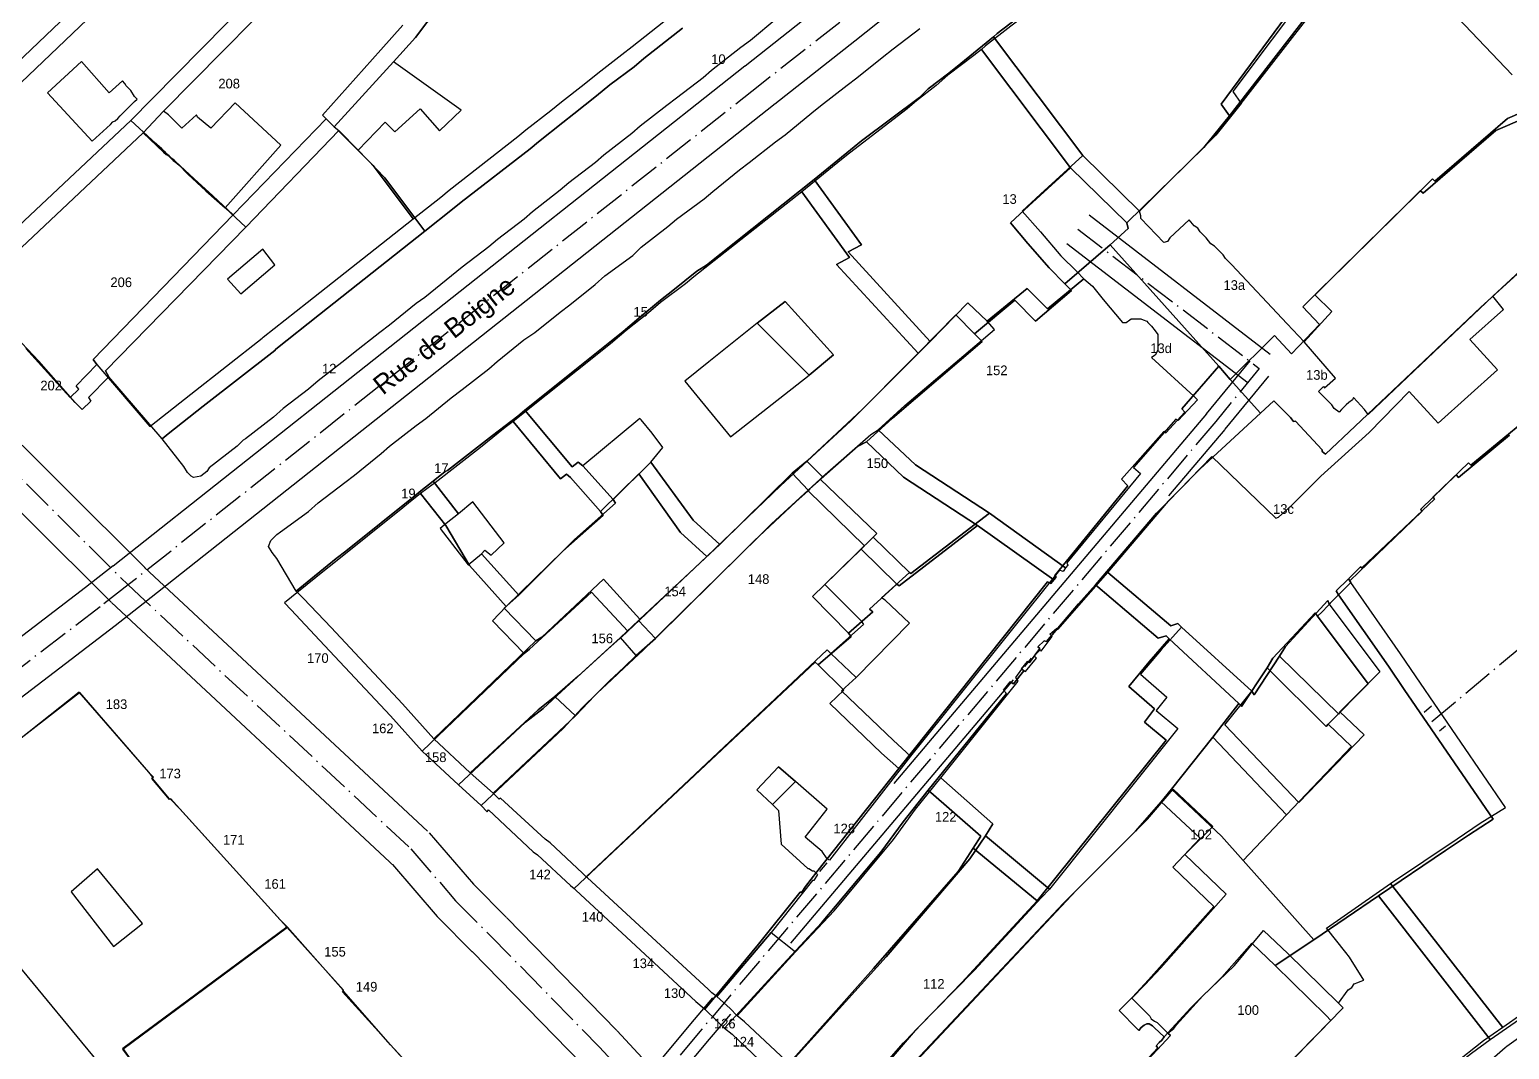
# Model space of a CAD drawing. Header units: metres. Extents: x 1927837 to 1928448, y 4266568 to 4267119.
# Drawn here: x 1927912.1 to 1928034.6, y 4266882.5 to 4266967 of the extents above; entities that cross this region are included whole.
import ezdxf
from ezdxf.enums import TextEntityAlignment as Align

# ---------------------------------------------------------------- set-up
doc = ezdxf.new("R2010")
doc.units = ezdxf.units.M
doc.linetypes.add('DASHDOT', pattern=[3.556, 2.54, -0.508, 0, -0.508])
for name, color, linetype in [('BAT_BATI', 8, 'CONTINUOUS'), ('CAD_LIMITE', 94, 'CONTINUOUS'), ('TXT_ADRESSE', 8, 'CONTINUOUS'), ('TXT_VOIE', 7, 'CONTINUOUS'), ('VOI_AXE', 1, 'DASHDOT'), ('VOI_BORDURE', 7, 'CONTINUOUS')]:
    doc.layers.add(name, color=color, linetype=linetype)

msp = doc.modelspace()

# ---------------------------------------------------------------- linework, layer by layer
at = {"layer": 'BAT_BATI'}
for points in [[(1927926.53, 4266974.53), (1927928.73, 4266972.22), (1927933.74, 4266977.12), (1927930.14, 4266981.23), (1927939.95, 4266989.43), (1927942.05, 4266987.22), (1927939.25, 4266984.42), (1927942.35, 4266980.42), (1927937.94, 4266975.72), (1927936.64, 4266974.42), (1927935.24, 4266973.02), (1927935.54, 4266972.72), (1927923.21, 4266960.22), (1927921.51, 4266958.42), (1927907.59, 4266945.32), (1927902.29, 4266951.33), (1927901.09, 4266952.74), (1927919.92, 4266970.73), (1927924.93, 4266976.23)], [(1927999.27, 4266956.55), (1927991.87, 4266966.36), (1927992.17, 4266966.66), (1927994.28, 4266968.26), (1927995.18, 4266968.96), (1927997.28, 4266970.56), (1928000.39, 4266972.96), (1928001.19, 4266973.66), (1928006.19, 4266977.56), (1928006.79, 4266977.96), (1928010.49, 4266973.75), (1928011.8, 4266974.75), (1928012.1, 4266974.55), (1928018.1, 4266970.44), (1928011.68, 4266961.84), (1928012.38, 4266960.84), (1928010.28, 4266958.24), (1928003.97, 4266951.94)], [(1927940.24, 4266973.81), (1927945.94, 4266968.81), (1927944.04, 4266966.31), (1927942.23, 4266964.31), (1927937.32, 4266958.91), (1927937.72, 4266958.61), (1927930.01, 4266950.61), (1927928.31, 4266952.21), (1927932.92, 4266957.41), (1927929.12, 4266960.92), (1927927.12, 4266958.82), (1927926.02, 4266959.72), (1927925.92, 4266959.92), (1927924.71, 4266958.82), (1927923.61, 4266959.92), (1927923.21, 4266960.22), (1927935.54, 4266972.72), (1927935.24, 4266973.02), (1927936.64, 4266974.42), (1927937.94, 4266975.72)], [(1927989.75, 4266944.35), (1927986.64, 4266941.15), (1927979.85, 4266948.56), (1927980.95, 4266949.16), (1927977.05, 4266954.56), (1927980.36, 4266957.26), (1927980.96, 4266957.76), (1927985.76, 4266961.36), (1927986.46, 4266962.06), (1927988.17, 4266963.36), (1927989.17, 4266964.16), (1927991.27, 4266965.86), (1927991.87, 4266966.36), (1927999.27, 4266956.55), (1927995.76, 4266953.35), (1927994.26, 4266951.95), (1927995.76, 4266950.24), (1927997.46, 4266948.24), (1927998.76, 4266946.94), (1927999.36, 4266946.34), (1927996.35, 4266943.84), (1927994.66, 4266945.54), (1927991.35, 4266942.84)], [(1927917.31, 4266957.72), (1927918.81, 4266959.12), (1927919.01, 4266959.32), (1927919.21, 4266959.42), (1927919.41, 4266959.62), (1927919.61, 4266959.82), (1927919.81, 4266960.02), (1927920.01, 4266960.22), (1927920.41, 4266960.62), (1927920.81, 4266961.02), (1927921.01, 4266961.22), (1927920.81, 4266961.42), (1927920.51, 4266961.92), (1927920.11, 4266962.32), (1927920.01, 4266962.52), (1927919.81, 4266962.73), (1927918.71, 4266961.73), (1927916.41, 4266964.33), (1927913.61, 4266961.73)], [(1927930.01, 4266950.61), (1927937.72, 4266958.61), (1927939.32, 4266957), (1927941.52, 4266954.7), (1927944.82, 4266950.29), (1927936.11, 4266943.39), (1927932.5, 4266940.5), (1927932.4, 4266940.4), (1927926.49, 4266935.8), (1927923.59, 4266933.5), (1927923.09, 4266933.1), (1927918.69, 4266938.21), (1927918.39, 4266938.71)], [(1927963.52, 4266931.16), (1927964.52, 4266932.36), (1927963.62, 4266933.56), (1927962.72, 4266934.66), (1927962.62, 4266934.76), (1927957.91, 4266930.86), (1927957.51, 4266931.17), (1927957.01, 4266930.77), (1927953.11, 4266935.47), (1927961.23, 4266941.97), (1927962.53, 4266943.07), (1927964.33, 4266944.57), (1927965.33, 4266945.37), (1927967.34, 4266946.97), (1927968.14, 4266947.47), (1927977.05, 4266954.56), (1927980.95, 4266949.16), (1927979.85, 4266948.56), (1927986.64, 4266941.15), (1927981.03, 4266935.55), (1927976.43, 4266931.25), (1927975.23, 4266930.25), (1927969.22, 4266924.35), (1927967.02, 4266926.35)], [(1927928.5, 4266946.3), (1927929.6, 4266945.1), (1927932.41, 4266947.5), (1927931.41, 4266948.8)], [(1927991.54, 4266926.93), (1927985.43, 4266930.94), (1927982.33, 4266933.84), (1927984.54, 4266935.84), (1927991.95, 4266942.14), (1927991.35, 4266942.84), (1927994.66, 4266945.54), (1927996.35, 4266943.84), (1927999.36, 4266946.34), (1928000.06, 4266945.74), (1928000.96, 4266944.63), (1928002.56, 4266942.73), (1928002.86, 4266942.73), (1928003.16, 4266942.93), (1928003.26, 4266943.03), (1928003.56, 4266943.03), (1928003.76, 4266943.03), (1928004.06, 4266943.03), (1928004.26, 4266942.93), (1928004.56, 4266942.83), (1928004.66, 4266942.73), (1928004.96, 4266942.43), (1928005.26, 4266942.03), (1928005.46, 4266941.73), (1928005.46, 4266941.43), (1928005.46, 4266941.13), (1928005.46, 4266940.83), (1928005.46, 4266940.53), (1928005.46, 4266940.43), (1928005.26, 4266940.03), (1928004.96, 4266939.83), (1928008.46, 4266936.62), (1928008.76, 4266936.32), (1928007.15, 4266934.62), (1928006.95, 4266934.72), (1928003.45, 4266930.72), (1928004.05, 4266930.22), (1927997.94, 4266922.82), (1927998.04, 4266922.62), (1927997.84, 4266922.42)], [(1927978.64, 4266940.05), (1927974.64, 4266944.46), (1927972.33, 4266942.66), (1927968.33, 4266939.46), (1927966.33, 4266937.86), (1927967.33, 4266936.66), (1927970.12, 4266933.25), (1927976.63, 4266938.35)], [(1927972.33, 4266942.66), (1927974.64, 4266944.46), (1927978.64, 4266940.05), (1927976.63, 4266938.35)], [(1927949.5, 4266923.57), (1927949.8, 4266923.87), (1927950.3, 4266923.47), (1927951.4, 4266924.47), (1927948.8, 4266927.87), (1927947.6, 4266926.87), (1927945.5, 4266929.58), (1927946.5, 4266930.38), (1927946.7, 4266930.48), (1927950.41, 4266933.37), (1927952.51, 4266934.97), (1927953.11, 4266935.47), (1927957.01, 4266930.77), (1927957.51, 4266931.17), (1927957.91, 4266930.86), (1927960.41, 4266928.06), (1927960.61, 4266927.76), (1927957.21, 4266924.76), (1927952.6, 4266920.16)], [(1927984.93, 4266922.03), (1927981.93, 4266924.94), (1927982.23, 4266925.24), (1927977.53, 4266929.75), (1927977.73, 4266929.95), (1927981.73, 4266933.44), (1927982.33, 4266933.84), (1927985.43, 4266930.94), (1927991.54, 4266926.93), (1927985.03, 4266921.93)], [(1927959.61, 4266921.46), (1927954.5, 4266916.66), (1927954, 4266916.36), (1927951.4, 4266919.06), (1927952.6, 4266920.16), (1927957.21, 4266924.76), (1927960.61, 4266927.76), (1927960.41, 4266928.06), (1927963.52, 4266931.16), (1927967.02, 4266926.35), (1927969.22, 4266924.35), (1927962.6, 4266918.15)], [(1927975.23, 4266930.25), (1927976.43, 4266931.25), (1927977.73, 4266929.95), (1927977.53, 4266929.75), (1927976.53, 4266928.85)], [(1927942.98, 4266911.16), (1927937.08, 4266917.47), (1927934.78, 4266919.88), (1927934.18, 4266920.48), (1927935.39, 4266921.48), (1927937.49, 4266923.18), (1927938.29, 4266923.78), (1927944, 4266928.38), (1927944.5, 4266928.78), (1927945.5, 4266929.58), (1927947.6, 4266926.87), (1927946.6, 4266926.07), (1927946.1, 4266925.67), (1927948.4, 4266922.67), (1927949.5, 4266923.57), (1927952.6, 4266920.16), (1927951.4, 4266919.06), (1927954, 4266916.36), (1927945.58, 4266908.26)], [(1927957.88, 4266897.14), (1927955.18, 4266899.64), (1927954.78, 4266899.94), (1927951.08, 4266903.35), (1927950.98, 4266903.25), (1927950.48, 4266903.75), (1927957.29, 4266910.15), (1927958.9, 4266911.85), (1927960.1, 4266913.05), (1927961.3, 4266914.15), (1927962.3, 4266915.15), (1927963.9, 4266916.55), (1927973.52, 4266926.05), (1927976.53, 4266928.85), (1927977.53, 4266929.75), (1927982.23, 4266925.24), (1927981.93, 4266924.94), (1927977.92, 4266921.04), (1927980.92, 4266918.03), (1927981.12, 4266917.73), (1927978.41, 4266915.33), (1927978.11, 4266915.63), (1927958.18, 4266896.84)], [(1927983.61, 4266908.12), (1927979.31, 4266912.23), (1927980.51, 4266913.33), (1927984.92, 4266917.83), (1927982.92, 4266919.73), (1927982.62, 4266919.93), (1927984.93, 4266922.03), (1927985.03, 4266921.93), (1927991.54, 4266926.93), (1927997.84, 4266922.42), (1927997.64, 4266922.12), (1927997.34, 4266922.22), (1927985.01, 4266906.82)], [(1927991.21, 4266900.21), (1927991.81, 4266901.21), (1927987.51, 4266905.02), (1927993.92, 4266913.02), (1927993.72, 4266913.32), (1927994.23, 4266914.02), (1927994.52, 4266913.82), (1927995.43, 4266914.92), (1927995.23, 4266915.12), (1927995.73, 4266915.62), (1927995.83, 4266915.52), (1927996.73, 4266916.72), (1927996.53, 4266916.92), (1927997.13, 4266917.42), (1927997.23, 4266917.32), (1927999.94, 4266920.42), (1928001.34, 4266922.02), (1928006.54, 4266917.61), (1928007.14, 4266917.81), (1928007.44, 4266917.51), (1928005.74, 4266915.61), (1928004.03, 4266913.61), (1928006.23, 4266911.7), (1928005.33, 4266910.6), (1928007.13, 4266909.1), (1927996.51, 4266895.8)], [(1927954, 4266916.36), (1927954.5, 4266916.66), (1927959.61, 4266921.46), (1927962.6, 4266918.15), (1927962.5, 4266918.05), (1927961, 4266916.65), (1927957.5, 4266913.45), (1927955.59, 4266911.75), (1927954.19, 4266910.65), (1927948.58, 4266905.45), (1927945.58, 4266908.26)], [(1928015.54, 4266915.1), (1928016.04, 4266915.9), (1928019.55, 4266919.7), (1928019.65, 4266919.4), (1928023.85, 4266913.79), (1928020.54, 4266910.49), (1928020.44, 4266910.29)], [(1927961, 4266916.65), (1927962.5, 4266918.05), (1927963.9, 4266916.55), (1927962.3, 4266915.15)], [(1927968.58, 4266887.22), (1927968.28, 4266887.52), (1927958.28, 4266896.74), (1927958.18, 4266896.84), (1927978.11, 4266915.63), (1927978.41, 4266915.33), (1927980.51, 4266913.33), (1927979.31, 4266912.23), (1927983.61, 4266908.12), (1927985.01, 4266906.82), (1927978.3, 4266898.22), (1927978.1, 4266898.32), (1927977.7, 4266898.92), (1927976.3, 4266900.12), (1927978.1, 4266902.42), (1927975.5, 4266904.73), (1927974.1, 4266905.93), (1927972.3, 4266904.03), (1927973.6, 4266902.83), (1927974.1, 4266902.33), (1927974.3, 4266899.52), (1927976.5, 4266897.52), (1927976.6, 4266897.52), (1927976.9, 4266897.32), (1927977, 4266897.32), (1927977.3, 4266897.02), (1927977, 4266896.52), (1927976.9, 4266896.52), (1927973.49, 4266892.22), (1927968.98, 4266886.92)], [(1928011.03, 4266909.4), (1928013.24, 4266912.2), (1928013.44, 4266911.9), (1928015.54, 4266915.1), (1928020.44, 4266910.29), (1928020.54, 4266910.49), (1928022.54, 4266908.59), (1928017.13, 4266902.99)], [(1927950.48, 4266903.75), (1927948.58, 4266905.45), (1927954.19, 4266910.65), (1927955.59, 4266911.75), (1927957.29, 4266910.15)], [(1927974.68, 4266881.61), (1927971.28, 4266884.82), (1927970.68, 4266885.32), (1927975.49, 4266890.62), (1927978.69, 4266894.02), (1927983.6, 4266899.92), (1927985.41, 4266902.42), (1927987.51, 4266905.02), (1927991.81, 4266901.21), (1927991.21, 4266900.21), (1927989.91, 4266898.31), (1927982.99, 4266890.21), (1927974.98, 4266881.31)], [(1927972.3, 4266904.03), (1927974.1, 4266905.93), (1927975.5, 4266904.73), (1927973.6, 4266902.83)], [(1927978.88, 4266877.5), (1927974.98, 4266881.31), (1927982.99, 4266890.21), (1927989.91, 4266898.31), (1927991.21, 4266900.21), (1927996.51, 4266895.8), (1927995.81, 4266895.1), (1927990.3, 4266889.1), (1927985.39, 4266884.1), (1927983.09, 4266881.4), (1927979.28, 4266877.3)], [(1927919.05, 4266891.07), (1927921.45, 4266892.97), (1927917.75, 4266897.48), (1927915.55, 4266895.58)], [(1928016.01, 4266881.07), (1928020.82, 4266885.97), (1928020.42, 4266886.37), (1928021.22, 4266887.47), (1928021.52, 4266887.67), (1928021.72, 4266887.97), (1928022.02, 4266888.07), (1928022.22, 4266888.17), (1928022.52, 4266888.27), (1928021.32, 4266890.17), (1928021.02, 4266890.57), (1928019.42, 4266892.58), (1928024.73, 4266896.27), (1928034.03, 4266884.36), (1928032.43, 4266883.26), (1928029.92, 4266881.26), (1928029.22, 4266880.76), (1928022.51, 4266874.86)], [(1927928.54, 4266875.35), (1927925.43, 4266872.85), (1927923.73, 4266874.75), (1927922.63, 4266874.85), (1927921.03, 4266873.55), (1927919.13, 4266876.26), (1927922.44, 4266879.06), (1927919.84, 4266882.56), (1927933.46, 4266892.66), (1927938.06, 4266887.45), (1927938.06, 4266887.35), (1927941.76, 4266883.14), (1927941.96, 4266882.94), (1927943.26, 4266881.54), (1927931.34, 4266871.84), (1927930.14, 4266873.35)], [(1927970.08, 4266885.92), (1927968.98, 4266886.92), (1927973.49, 4266892.22), (1927975.49, 4266890.62), (1927970.68, 4266885.32)], [(1928016.22, 4266890.48), (1928020.42, 4266886.37), (1928020.82, 4266885.97), (1928016.01, 4266881.07), (1928012.4, 4266877.37), (1928009.3, 4266874.47), (1928007.8, 4266875.68), (1928007.4, 4266875.98), (1928007.3, 4266877.88), (1928006.1, 4266878.88), (1928002.9, 4266875.08), (1928005.09, 4266873.08), (1927995.88, 4266861.98), (1927989.98, 4266867.29), (1927994.39, 4266872.09), (1928000.9, 4266878.68), (1928001.4, 4266878.18), (1928006.51, 4266883.68), (1928006.31, 4266883.88), (1928006.81, 4266884.28), (1928007.01, 4266884.58), (1928009.21, 4266886.98), (1928011.82, 4266889.48), (1928014.22, 4266892.38)]]:
    msp.add_lwpolyline(points, close=True, dxfattribs=at)
for points in [[(1928043.91, 4266963.71), (1928034.4, 4266959.61), (1928028.39, 4266954.42), (1928028.19, 4266954.62), (1928018.47, 4266945.02), (1928019.87, 4266943.62), (1928017.57, 4266941.12), (1928016.17, 4266942.62), (1928011.57, 4266947.53), (1928011.27, 4266947.83), (1928011.07, 4266948.03), (1928010.87, 4266948.33), (1928010.37, 4266948.83), (1928010.17, 4266949.03), (1928009.87, 4266949.23), (1928009.47, 4266949.73), (1928009.17, 4266950.03), (1928008.97, 4266950.23), (1928008.77, 4266950.53), (1928008.47, 4266950.73), (1928008.07, 4266951.23), (1928006.47, 4266949.73), (1928006.27, 4266949.43), (1928005.97, 4266949.33), (1928004.07, 4266951.34), (1928004.07, 4266951.54), (1928003.97, 4266951.94), (1928010.28, 4266958.24), (1928012.38, 4266960.84), (1928030.92, 4266984.74)], [(1928044.12, 4266976.12), (1928034.01, 4266972.23), (1928031.41, 4266970.13), (1928031.21, 4266968.73), (1928030.3, 4266967.93), (1928034.8, 4266963.22)], [(1927919.92, 4266970.73), (1927901.09, 4266952.74), (1927899.29, 4266955.14), (1927899.09, 4266955.34), (1927897.99, 4266956.84), (1927897.69, 4266956.64), (1927897.39, 4266957.24), (1927897.49, 4266957.64), (1927896.59, 4266959.04), (1927896.39, 4266958.84), (1927895.99, 4266959.55), (1927896.19, 4266959.75), (1927895.19, 4266961.35), (1927891.4, 4266967.46)], [(1927966.15, 4266967.09), (1927962.95, 4266964.59), (1927962.15, 4266963.89), (1927960.14, 4266962.39), (1927959.04, 4266961.49), (1927957.14, 4266959.99), (1927956.24, 4266959.29), (1927954.24, 4266957.69), (1927953.53, 4266957.09), (1927947.83, 4266952.69), (1927947.12, 4266952.09), (1927944.82, 4266950.29), (1927941.52, 4266954.7), (1927939.32, 4266957), (1927941.53, 4266959.3), (1927942.33, 4266958.5), (1927944.43, 4266960.4), (1927946.03, 4266958.6), (1927947.83, 4266960.3), (1927942.23, 4266964.31), (1927944.04, 4266966.31), (1927945.94, 4266968.81)], [(1927973.96, 4266967.88), (1927971.76, 4266966.08), (1927970.96, 4266965.48), (1927968.55, 4266963.58), (1927967.85, 4266962.98), (1927965.65, 4266961.28), (1927964.85, 4266960.68), (1927962.64, 4266958.98), (1927961.94, 4266958.38), (1927959.64, 4266956.58), (1927958.94, 4266955.98), (1927956.73, 4266954.28), (1927956.03, 4266953.68), (1927953.73, 4266951.89), (1927953.03, 4266951.28), (1927950.83, 4266949.59), (1927950.12, 4266948.99), (1927947.92, 4266947.29), (1927947.02, 4266946.59), (1927944.82, 4266944.79), (1927944.11, 4266944.29), (1927941.91, 4266942.49), (1927941.11, 4266941.89), (1927938.91, 4266940.19), (1927938.21, 4266939.59), (1927936, 4266937.89), (1927935.2, 4266937.19), (1927933.1, 4266935.59), (1927932.3, 4266934.89), (1927929.99, 4266933.09), (1927929.79, 4266932.99), (1927929.29, 4266932.49), (1927926.99, 4266930.69), (1927926.79, 4266930.39), (1927926.29, 4266929.99), (1927925.69, 4266929.89), (1927925.49, 4266929.99), (1927925.19, 4266930.3), (1927924.89, 4266930.8), (1927923.09, 4266933.1), (1927923.59, 4266933.5), (1927926.49, 4266935.8), (1927932.4, 4266940.4), (1927932.5, 4266940.5), (1927936.11, 4266943.39), (1927944.82, 4266950.29), (1927947.12, 4266952.09), (1927947.83, 4266952.69), (1927953.53, 4266957.09), (1927954.24, 4266957.69), (1927956.24, 4266959.29), (1927957.14, 4266959.99), (1927959.04, 4266961.49), (1927960.14, 4266962.39), (1927962.15, 4266963.89), (1927962.95, 4266964.59), (1927966.15, 4266967.09)], [(1927994.28, 4266968.26), (1927992.17, 4266966.66), (1927991.87, 4266966.36), (1927991.27, 4266965.86), (1927989.17, 4266964.16), (1927988.17, 4266963.36), (1927986.46, 4266962.06), (1927985.76, 4266961.36), (1927980.96, 4266957.76), (1927980.36, 4266957.26), (1927977.05, 4266954.56), (1927968.14, 4266947.47), (1927967.34, 4266946.97), (1927965.33, 4266945.37), (1927964.33, 4266944.57), (1927962.53, 4266943.07), (1927961.23, 4266941.97), (1927953.11, 4266935.47), (1927952.51, 4266934.97), (1927950.41, 4266933.37), (1927946.7, 4266930.48), (1927946.5, 4266930.38), (1927945.5, 4266929.58), (1927944.5, 4266928.78), (1927944, 4266928.38), (1927938.29, 4266923.78), (1927937.49, 4266923.18), (1927935.39, 4266921.48), (1927934.18, 4266920.48), (1927932.59, 4266923.18), (1927932.19, 4266923.68), (1927931.89, 4266924.18), (1927932.09, 4266924.68), (1927932.59, 4266925.18), (1927932.89, 4266925.38), (1927935.19, 4266927.08), (1927935.99, 4266927.78), (1927938.2, 4266929.48), (1927939, 4266930.08), (1927941.2, 4266931.88), (1927941.9, 4266932.48), (1927944.11, 4266934.18), (1927944.91, 4266934.78), (1927947.01, 4266936.48), (1927947.91, 4266937.18), (1927950.11, 4266938.88), (1927950.82, 4266939.48), (1927953.02, 4266941.28), (1927953.92, 4266941.88), (1927956.02, 4266943.58), (1927956.82, 4266944.18), (1927958.93, 4266945.87), (1927959.73, 4266946.58), (1927962.03, 4266948.27), (1927962.73, 4266948.97), (1927964.94, 4266950.67), (1927965.64, 4266951.27), (1927967.94, 4266952.97), (1927968.64, 4266953.57), (1927970.85, 4266955.37), (1927971.65, 4266955.97), (1927973.85, 4266957.67), (1927974.65, 4266958.27), (1927976.85, 4266960.07), (1927977.56, 4266960.67), (1927979.76, 4266962.37), (1927980.56, 4266962.97), (1927982.66, 4266964.67), (1927983.57, 4266965.37), (1927985.77, 4266967.07)], [(1928039.9, 4266951.1), (1928033.18, 4266944.9), (1928022.87, 4266935.11), (1928022.57, 4266935.51), (1928021.67, 4266936.51), (1928021.57, 4266936.31), (1928021.27, 4266936.11), (1928021.07, 4266935.91), (1928020.87, 4266935.71), (1928020.67, 4266935.51), (1928020.47, 4266935.31), (1928020.07, 4266935.61), (1928019.87, 4266935.91), (1928019.67, 4266936.11), (1928019.47, 4266936.31), (1928019.27, 4266936.51), (1928018.77, 4266937.01), (1928019.17, 4266937.41), (1928019.27, 4266937.31), (1928020.17, 4266938.11), (1928017.57, 4266941.12), (1928019.87, 4266943.62), (1928018.47, 4266945.02), (1928028.19, 4266954.62), (1928028.39, 4266954.42), (1928034.4, 4266959.61), (1928043.91, 4266963.71)], [(1927907.59, 4266945.32), (1927921.51, 4266958.42), (1927923.21, 4266956.82), (1927923.41, 4266956.62), (1927923.61, 4266956.52), (1927923.81, 4266956.32), (1927924.01, 4266956.12), (1927924.31, 4266955.92), (1927924.51, 4266955.72), (1927924.71, 4266955.52), (1927924.91, 4266955.31), (1927925.11, 4266955.11), (1927925.21, 4266955.01), (1927926.71, 4266953.61), (1927928.31, 4266952.21), (1927930.01, 4266950.61), (1927918.39, 4266938.71), (1927918.69, 4266938.21), (1927916.99, 4266936.51), (1927917.19, 4266936.21), (1927916.48, 4266935.51), (1927915.89, 4266936.11), (1927912.89, 4266939.51), (1927911.49, 4266941.02)], [(1928035.58, 4266934.39), (1928031.37, 4266930.9), (1928031.17, 4266931.1), (1928028.26, 4266928.3), (1928028.37, 4266928.1), (1928022.36, 4266922.4), (1928022.25, 4266922.5), (1928021.25, 4266921.5), (1928021.45, 4266921.2), (1928021.05, 4266920.8), (1928020.05, 4266919.8), (1928019.65, 4266919.4), (1928019.55, 4266919.7), (1928016.04, 4266915.9), (1928015.54, 4266915.1), (1928013.44, 4266911.9), (1928013.24, 4266912.2), (1928007.44, 4266917.51), (1928007.14, 4266917.81), (1928006.54, 4266917.61), (1928001.34, 4266922.02), (1928006.35, 4266927.92), (1928009.95, 4266931.62), (1928015.25, 4266926.51), (1928015.45, 4266926.61), (1928016.56, 4266927.61), (1928018.96, 4266930.01), (1928022.97, 4266933.61), (1928026.27, 4266937), (1928028.67, 4266934.4), (1928033.58, 4266938.8), (1928031.28, 4266941.3), (1928034.08, 4266943.8), (1928033.18, 4266944.9), (1928039.9, 4266951.1)], [(1928038.73, 4266887.66), (1928034.03, 4266884.36), (1928024.73, 4266896.27), (1928030.24, 4266899.97), (1928032.14, 4266901.27), (1928034.25, 4266902.57), (1928026.85, 4266913.39), (1928025.55, 4266915.29), (1928021.45, 4266921.2), (1928021.25, 4266921.5), (1928022.25, 4266922.5), (1928022.36, 4266922.4), (1928028.37, 4266928.1), (1928028.26, 4266928.3), (1928031.17, 4266931.1), (1928031.37, 4266930.9), (1928035.58, 4266934.39)], [(1927909.65, 4266906.99), (1927916.26, 4266912.09), (1927921.96, 4266905.48), (1927922.36, 4266905.08), (1927922.26, 4266904.98), (1927923.66, 4266903.28), (1927923.76, 4266903.28), (1927924.56, 4266902.47), (1927932.86, 4266893.26), (1927933.46, 4266892.66), (1927919.84, 4266882.56), (1927922.44, 4266879.06)], [(1927984.29, 4266880.3), (1927998.71, 4266895.7), (1928004.62, 4266901.6), (1928006.73, 4266904.1), (1928010.02, 4266900.99), (1928007.72, 4266898.69), (1928011.12, 4266895.39), (1928005.71, 4266889.29), (1928004.41, 4266887.89), (1928003.31, 4266886.79), (1928004.81, 4266885.28), (1928004.91, 4266885.08), (1928005.21, 4266884.88), (1928005.41, 4266884.78), (1928006.31, 4266883.88), (1928006.51, 4266883.68), (1928001.4, 4266878.18)], [(1927917.74, 4266881.56), (1927911.14, 4266889.58)]]:
    msp.add_lwpolyline(points, dxfattribs=at)
at = {"layer": 'CAD_LIMITE'}
for points in [[(1927936.93, 4266976.76), (1927941.33, 4266981.4), (1927944.55, 4266984.78), (1927941.09, 4266988.26), (1927938.99, 4266990.38), (1927929.16, 4266982.21), (1927926.26, 4266979.43), (1927923.95, 4266977.21), (1927918.9, 4266971.71), (1927900.12, 4266953.77), (1927901.25, 4266952.39), (1927906.56, 4266946.36), (1927920.49, 4266959.44), (1927922.26, 4266961.23), (1927934.52, 4266973.69), (1927934.25, 4266974), (1927935.61, 4266975.41), (1927936.93, 4266976.76)], [(1928038.18, 4266986.03), (1928036.84, 4266989.03), (1928034.06, 4266987.83), (1928030.02, 4266987.09), (1928022.62, 4266981.08), (1928023, 4266980.61), (1928020.35, 4266978.53), (1928021.28, 4266977.24), (1928015.26, 4266972.64), (1928013.06, 4266975.08), (1928011.07, 4266973.58), (1928017.07, 4266969.39), (1928010.72, 4266960.79), (1928011.4, 4266959.84), (1928029.9, 4266983.76), (1928031.97, 4266984.41), (1928032.25, 4266983.57), (1928034.13, 4266984.18), (1928034.27, 4266983.99), (1928038.18, 4266986.03)], [(1928038.18, 4266986.03), (1928034.27, 4266983.99), (1928034.13, 4266984.18), (1928032.25, 4266983.57), (1928031.97, 4266984.41), (1928029.9, 4266983.76), (1928011.4, 4266959.84), (1928009.27, 4266957.22), (1928002.91, 4266950.97), (1928003.02, 4266950.51), (1928001.54, 4266949.16), (1928010.52, 4266939.1)], [(1928011.4, 4266959.84), (1928010.72, 4266960.79), (1928017.07, 4266969.39), (1928011.07, 4266973.58), (1928010.85, 4266973.76), (1928009.53, 4266972.75), (1928005.74, 4266976.94), (1928005.21, 4266976.5), (1928000.23, 4266972.62), (1927999.34, 4266971.95), (1927996.28, 4266969.57), (1927994.18, 4266967.91), (1927993.3, 4266967.25), (1927991.21, 4266965.63), (1927990.89, 4266965.32), (1927998.26, 4266955.52), (1928002.91, 4266950.97), (1928009.27, 4266957.22), (1928011.4, 4266959.84)], [(1927934.52, 4266973.69), (1927922.26, 4266961.23), (1927920.49, 4266959.44), (1927922.23, 4266957.85), (1927922.43, 4266957.65), (1927922.64, 4266957.46), (1927922.84, 4266957.28), (1927923.05, 4266957.09), (1927923.26, 4266956.9), (1927923.46, 4266956.69), (1927923.67, 4266956.51), (1927923.89, 4266956.31), (1927924.1, 4266956.13), (1927924.19, 4266956.04), (1927925.73, 4266954.62), (1927927.28, 4266953.21), (1927928.97, 4266951.63), (1927936.67, 4266959.58), (1927936.35, 4266959.89), (1927941.19, 4266965.3), (1927942.99, 4266967.34)], [(1927890.38, 4266968.42), (1927894.18, 4266962.34), (1927895.17, 4266960.69), (1927894.96, 4266960.49), (1927895.35, 4266959.86), (1927895.63, 4266960.02), (1927896.51, 4266958.6), (1927896.34, 4266958.26), (1927896.71, 4266957.68), (1927896.97, 4266957.82), (1927898.07, 4266956.35), (1927898.27, 4266956.13), (1927900.12, 4266953.77), (1927918.9, 4266971.71)], [(1927942.99, 4266967.34), (1927941.19, 4266965.3), (1927936.35, 4266959.89), (1927936.67, 4266959.58), (1927938.29, 4266957.98), (1927940.56, 4266955.72), (1927943.85, 4266951.3), (1927946.15, 4266953.11), (1927946.85, 4266953.67), (1927952.52, 4266958.13), (1927953.19, 4266958.67), (1927955.25, 4266960.28), (1927956.14, 4266960.99), (1927958, 4266962.45), (1927959.14, 4266963.35), (1927961.13, 4266964.91), (1927961.97, 4266965.58), (1927965.11, 4266968.06)], [(1927990.3, 4266941.79), (1927993.64, 4266944.58), (1927995.36, 4266942.83), (1927998.33, 4266945.37), (1927997.78, 4266945.92), (1927996.49, 4266947.24), (1927994.73, 4266949.25), (1927993.27, 4266950.98), (1927994.79, 4266952.38), (1927998.26, 4266955.52), (1927990.89, 4266965.32), (1927990.26, 4266964.82), (1927988.11, 4266963.21), (1927987.12, 4266962.34), (1927985.5, 4266961.08), (1927984.73, 4266960.4), (1927979.97, 4266956.74), (1927979.31, 4266956.22), (1927976.03, 4266953.54), (1927979.95, 4266948.11), (1927978.88, 4266947.53), (1927985.63, 4266940.17), (1927988.76, 4266943.36), (1927990.3, 4266941.79)], [(1928010.52, 4266939.1), (1928011.47, 4266938), (1928015.14, 4266941.65), (1928016.53, 4266940.13), (1928018.84, 4266942.56), (1928017.47, 4266944.01), (1928027.21, 4266953.62), (1928027.43, 4266953.44), (1928033.44, 4266958.61), (1928042.94, 4266962.7)], [(1928042.94, 4266962.7), (1928033.44, 4266958.61), (1928027.43, 4266953.44), (1928027.21, 4266953.62), (1928017.47, 4266944.01), (1928018.84, 4266942.56), (1928016.53, 4266940.13), (1928015.14, 4266941.65), (1928011.47, 4266938)], [(1927920.49, 4266959.44), (1927906.56, 4266946.36)], [(1927911.82, 4266940.56), (1927914.91, 4266937.15), (1927915.48, 4266936.51), (1927916.19, 4266937.21), (1927915.97, 4266937.48), (1927917.67, 4266939.24), (1927917.37, 4266939.65), (1927928.97, 4266951.63), (1927927.28, 4266953.21), (1927925.73, 4266954.62), (1927924.19, 4266956.04), (1927924.1, 4266956.13), (1927923.89, 4266956.31), (1927923.67, 4266956.51), (1927923.46, 4266956.69), (1927923.26, 4266956.9), (1927923.05, 4266957.09), (1927922.84, 4266957.28), (1927922.64, 4266957.46), (1927922.43, 4266957.65), (1927922.23, 4266957.85), (1927920.49, 4266959.44)], [(1927928.97, 4266951.63), (1927917.37, 4266939.65), (1927917.67, 4266939.24), (1927922.07, 4266934.12), (1927922.6, 4266934.53), (1927925.47, 4266936.79), (1927931.35, 4266941.43), (1927931.46, 4266941.51), (1927935.1, 4266944.38), (1927943.85, 4266951.3), (1927940.56, 4266955.72), (1927938.29, 4266957.98), (1927936.67, 4266959.58), (1927928.97, 4266951.63)], [(1928002.91, 4266950.97), (1927998.26, 4266955.52), (1927994.79, 4266952.38), (1927993.27, 4266950.98), (1927994.73, 4266949.25), (1927996.49, 4266947.24), (1927997.78, 4266945.92), (1928001.54, 4266949.16), (1928003.02, 4266950.51), (1928002.91, 4266950.97)], [(1927985.63, 4266940.17), (1927978.88, 4266947.53), (1927979.95, 4266948.11), (1927976.03, 4266953.54), (1927967.09, 4266946.5), (1927966.38, 4266945.92), (1927964.33, 4266944.38), (1927963.33, 4266943.53), (1927961.49, 4266942.06), (1927960.19, 4266940.96), (1927952.12, 4266934.52), (1927956.04, 4266929.79), (1927956.55, 4266930.16), (1927956.87, 4266929.88), (1927959.37, 4266927.07), (1927962.53, 4266930.19), (1927965.98, 4266925.34), (1927968.16, 4266923.36), (1927974.26, 4266929.2), (1927975.38, 4266930.26), (1927980.07, 4266934.57), (1927985.63, 4266940.17)], [(1928010.52, 4266939.1), (1928001.54, 4266949.16), (1927997.78, 4266945.92), (1927998.33, 4266945.37), (1927995.36, 4266942.83), (1927993.64, 4266944.58), (1927990.3, 4266941.79), (1927990.94, 4266941.16), (1927983.51, 4266934.79), (1927981.36, 4266932.84), (1927984.43, 4266929.92), (1927990.55, 4266925.92), (1927996.86, 4266921.43), (1927997.07, 4266921.63), (1927996.95, 4266921.77), (1928003, 4266929.19), (1928002.46, 4266929.75), (1928005.98, 4266933.71), (1928006.14, 4266933.6), (1928007.7, 4266935.3), (1928007.45, 4266935.58), (1928010.52, 4266939.1)], [(1928038.89, 4266950.09), (1928032.16, 4266943.95), (1928021.81, 4266934.15), (1928019.36, 4266931.82), (1928019.07, 4266932.05), (1928019.07, 4266932.18), (1928016.86, 4266934.56), (1928016.69, 4266934.53), (1928016.44, 4266934.86), (1928015.06, 4266936.23), (1928013.96, 4266935.22), (1928008.99, 4266930.6), (1928005.37, 4266926.93), (1928000.31, 4266920.99), (1928005.49, 4266916.6), (1928006.17, 4266916.77), (1928006.4, 4266916.52)], [(1928011.47, 4266938), (1928013.96, 4266935.22), (1928015.06, 4266936.23), (1928016.44, 4266934.86), (1928016.69, 4266934.53), (1928016.86, 4266934.56), (1928019.07, 4266932.18), (1928019.07, 4266932.05), (1928019.36, 4266931.82), (1928021.81, 4266934.15), (1928032.16, 4266943.95), (1928038.89, 4266950.09)], [(1927949.48, 4266902.74), (1927956.26, 4266909.12), (1927957.85, 4266910.82), (1927959.1, 4266912.07), (1927960.27, 4266913.15), (1927961.31, 4266914.14), (1927962.88, 4266915.59), (1927972.48, 4266925.02), (1927975.53, 4266927.88), (1927976.54, 4266928.78), (1927976.69, 4266928.96), (1927980.69, 4266932.47), (1927981.36, 4266932.84), (1927983.51, 4266934.79), (1927990.94, 4266941.16), (1927990.3, 4266941.79), (1927988.76, 4266943.36), (1927985.63, 4266940.17), (1927980.07, 4266934.57), (1927975.38, 4266930.26), (1927974.26, 4266929.2), (1927968.16, 4266923.36), (1927961.61, 4266917.17), (1927961.49, 4266917.04), (1927959.96, 4266915.67), (1927956.49, 4266912.49), (1927954.62, 4266910.77), (1927953.14, 4266909.63), (1927947.61, 4266904.44), (1927949.48, 4266902.74)], [(1928010.52, 4266939.1), (1928007.45, 4266935.58), (1928007.7, 4266935.3), (1928006.14, 4266933.6), (1928005.98, 4266933.71), (1928002.46, 4266929.75), (1928003, 4266929.19), (1927996.95, 4266921.77), (1927997.07, 4266921.63), (1927996.86, 4266921.43), (1927996.63, 4266921.1), (1927996.35, 4266921.25), (1927984.03, 4266905.79), (1927977.25, 4266897.23), (1927976.33, 4266896.04), (1927976.02, 4266895.57), (1927975.89, 4266895.56), (1927972.44, 4266891.25), (1927967.98, 4266885.88), (1927969.02, 4266884.88), (1927969.63, 4266884.3), (1927974.47, 4266889.6), (1927977.64, 4266893.01), (1927982.56, 4266898.88), (1927984.4, 4266901.39), (1927986.48, 4266903.99), (1927992.95, 4266912.02), (1927992.7, 4266912.29), (1927993.26, 4266912.96), (1927993.53, 4266912.81), (1927994.39, 4266913.87), (1927994.18, 4266914.06), (1927994.68, 4266914.66), (1927994.85, 4266914.56), (1927995.71, 4266915.73), (1927995.55, 4266915.87), (1927996.08, 4266916.36), (1927996.26, 4266916.3), (1927998.9, 4266919.42), (1928000.31, 4266920.99), (1928005.37, 4266926.93), (1928008.99, 4266930.6), (1928013.96, 4266935.22), (1928011.47, 4266938), (1928010.52, 4266939.1)], [(1927951.56, 4266919.21), (1927956.23, 4266923.78), (1927959.59, 4266926.73), (1927959.37, 4266927.07), (1927956.87, 4266929.88), (1927956.55, 4266930.16), (1927956.04, 4266929.79), (1927952.12, 4266934.52), (1927951.47, 4266934.02), (1927949.43, 4266932.37), (1927945.67, 4266929.45), (1927945.51, 4266929.33), (1927944.46, 4266928.57), (1927946.55, 4266925.91), (1927948.51, 4266922.59), (1927951.56, 4266919.21)], [(1928006.4, 4266916.52), (1928012.18, 4266911.17), (1928012.39, 4266910.93), (1928014.52, 4266914.14), (1928015, 4266914.92), (1928018.5, 4266918.68), (1928018.69, 4266918.4), (1928019.06, 4266918.78), (1928020.02, 4266919.77), (1928020.43, 4266920.17), (1928020.22, 4266920.5), (1928021.23, 4266921.47), (1928021.35, 4266921.34), (1928027.33, 4266927.08), (1928027.23, 4266927.28), (1928030.15, 4266930.11), (1928030.35, 4266929.9), (1928034.58, 4266933.38)], [(1928034.58, 4266933.38), (1928030.35, 4266929.9), (1928030.15, 4266930.11), (1928027.23, 4266927.28), (1928027.33, 4266927.08), (1928021.35, 4266921.34), (1928021.23, 4266921.47), (1928020.22, 4266920.5), (1928020.43, 4266920.17)], [(1927976.54, 4266928.78), (1927981.2, 4266924.22), (1927980.94, 4266923.95), (1927983.89, 4266921.06), (1927984.06, 4266920.91), (1927990.55, 4266925.92), (1927984.43, 4266929.92), (1927981.36, 4266932.84), (1927980.69, 4266932.47), (1927976.69, 4266928.96), (1927976.54, 4266928.78)], [(1927968.16, 4266923.36), (1927965.98, 4266925.34), (1927962.53, 4266930.19), (1927959.37, 4266927.07), (1927959.59, 4266926.73), (1927956.23, 4266923.78), (1927951.56, 4266919.21), (1927950.43, 4266918.03), (1927953.04, 4266915.32), (1927953.49, 4266915.68), (1927958.61, 4266920.4), (1927961.61, 4266917.17), (1927968.16, 4266923.36)], [(1927944.59, 4266907.24), (1927953.04, 4266915.32), (1927950.43, 4266918.03), (1927951.56, 4266919.21), (1927948.51, 4266922.59), (1927946.55, 4266925.91), (1927944.46, 4266928.57), (1927943.46, 4266927.75), (1927943.01, 4266927.39), (1927937.29, 4266922.79), (1927936.51, 4266922.18), (1927934.38, 4266920.45), (1927933.2, 4266919.51), (1927933.77, 4266918.92), (1927936.1, 4266916.42), (1927941.97, 4266910.16), (1927944.59, 4266907.24)], [(1927949.48, 4266902.74), (1927949.97, 4266902.21), (1927950.1, 4266902.38), (1927953.79, 4266898.9), (1927954.15, 4266898.65), (1927956.87, 4266896.1), (1927957.17, 4266895.85), (1927977.13, 4266914.61), (1927977.38, 4266914.38), (1927980.1, 4266916.72), (1927979.88, 4266917), (1927976.91, 4266920.04), (1927980.94, 4266923.95), (1927981.2, 4266924.22), (1927976.54, 4266928.78), (1927975.53, 4266927.88), (1927972.48, 4266925.02), (1927962.88, 4266915.59), (1927961.31, 4266914.14), (1927960.27, 4266913.15), (1927959.1, 4266912.07), (1927957.85, 4266910.82), (1927956.26, 4266909.12), (1927949.48, 4266902.74)], [(1927984.03, 4266905.79), (1927996.35, 4266921.25), (1927996.63, 4266921.1), (1927996.86, 4266921.43), (1927990.55, 4266925.92), (1927984.06, 4266920.91), (1927983.89, 4266921.06), (1927981.63, 4266918.98), (1927981.88, 4266918.78), (1927979.88, 4266917), (1927980.1, 4266916.72), (1927977.38, 4266914.38), (1927979.48, 4266912.28), (1927978.34, 4266911.19), (1927982.6, 4266907.07), (1927984.03, 4266905.79)], [(1927983.89, 4266921.06), (1927980.94, 4266923.95), (1927976.91, 4266920.04), (1927979.88, 4266917), (1927981.88, 4266918.78), (1927981.63, 4266918.98), (1927983.89, 4266921.06)], [(1928006.4, 4266916.52), (1928006.17, 4266916.77), (1928005.49, 4266916.6), (1928000.31, 4266920.99), (1927998.9, 4266919.42), (1927996.26, 4266916.3), (1927996.08, 4266916.36), (1927995.55, 4266915.87), (1927995.71, 4266915.73), (1927994.85, 4266914.56), (1927994.68, 4266914.66), (1927994.18, 4266914.06), (1927994.39, 4266913.87), (1927993.53, 4266912.81), (1927993.26, 4266912.96), (1927992.7, 4266912.29), (1927992.95, 4266912.02), (1927986.48, 4266903.99), (1927990.84, 4266900.19), (1927990.2, 4266899.21), (1927995.48, 4266894.83), (1928006.16, 4266908.13), (1928004.36, 4266909.63), (1928005.21, 4266910.73), (1928003.07, 4266912.58), (1928004.75, 4266914.64), (1928006.4, 4266916.52)], [(1927961.61, 4266917.17), (1927958.61, 4266920.4), (1927953.49, 4266915.68), (1927953.04, 4266915.32), (1927944.59, 4266907.24), (1927947.61, 4266904.44), (1927953.14, 4266909.63), (1927954.62, 4266910.77), (1927956.49, 4266912.49), (1927959.96, 4266915.67), (1927961.49, 4266917.04), (1927961.61, 4266917.17)], [(1928018.69, 4266918.4), (1928022.87, 4266912.82), (1928019.57, 4266909.47), (1928021.49, 4266907.61), (1928016.12, 4266901.96), (1928012.54, 4266898.17), (1928018.39, 4266891.6), (1928023.72, 4266895.26), (1928029.28, 4266899), (1928031.18, 4266900.27), (1928033.21, 4266901.61), (1928025.86, 4266912.33), (1928024.56, 4266914.28), (1928020.43, 4266920.17), (1928020.02, 4266919.77), (1928019.06, 4266918.78), (1928018.69, 4266918.4)], [(1928020.43, 4266920.17), (1928024.56, 4266914.28), (1928025.86, 4266912.33), (1928033.21, 4266901.61), (1928031.18, 4266900.27), (1928029.28, 4266899), (1928023.72, 4266895.26), (1928032.97, 4266883.35), (1928037.74, 4266886.67)], [(1928014.52, 4266914.14), (1928019.39, 4266909.27), (1928019.57, 4266909.47), (1928022.87, 4266912.82), (1928018.69, 4266918.4), (1928018.5, 4266918.68), (1928015, 4266914.92), (1928014.52, 4266914.14)], [(1928006.4, 4266916.52), (1928004.75, 4266914.64), (1928003.07, 4266912.58), (1928005.21, 4266910.73), (1928004.36, 4266909.63), (1928006.16, 4266908.13), (1927995.48, 4266894.83), (1927994.78, 4266894.06), (1927989.25, 4266888.08), (1927984.42, 4266883.08), (1927982.06, 4266880.39), (1927978.23, 4266876.26), (1927979.24, 4266875.2), (1927979.65, 4266875.59), (1927979.75, 4266875.5), (1927983.24, 4266879.29), (1927997.66, 4266894.66), (1928003.63, 4266900.62), (1928005.75, 4266903.05), (1928006.6, 4266904.09), (1928010.02, 4266908.4), (1928012.18, 4266911.17), (1928006.4, 4266916.52)], [(1927984.03, 4266905.79), (1927982.6, 4266907.07), (1927978.34, 4266911.19), (1927979.48, 4266912.28), (1927977.38, 4266914.38), (1927977.13, 4266914.61), (1927957.17, 4266895.85), (1927957.31, 4266895.72), (1927967.26, 4266886.51), (1927967.59, 4266886.23), (1927967.98, 4266885.88), (1927972.44, 4266891.25), (1927975.89, 4266895.56), (1927976.02, 4266895.57), (1927976.33, 4266896.04), (1927977.25, 4266897.23), (1927984.03, 4266905.79)], [(1928012.18, 4266911.17), (1928010.02, 4266908.4), (1928016.12, 4266901.96), (1928021.49, 4266907.61), (1928019.57, 4266909.47), (1928019.39, 4266909.27), (1928014.52, 4266914.14), (1928012.39, 4266910.93), (1928012.18, 4266911.17)], [(1927933.41, 4266892.65), (1927932.87, 4266893.25), (1927924.53, 4266902.49), (1927923.8, 4266903.29), (1927923.7, 4266903.24), (1927922.23, 4266904.97), (1927922.32, 4266905.08), (1927921.99, 4266905.48), (1927916.22, 4266912.11), (1927909.68, 4266906.94), (1927908.55, 4266906.04), (1927907.7, 4266905.37), (1927902.58, 4266901.33), (1927900.11, 4266899.37), (1927899.37, 4266898.78), (1927897.52, 4266897.31), (1927896.18, 4266896.26), (1927896.57, 4266895.77), (1927896.92, 4266896.03), (1927903.91, 4266887.03), (1927903.75, 4266886.85), (1927904.2, 4266886.16), (1927904.61, 4266886.47), (1927911.17, 4266876.29)], [(1928010.02, 4266908.4), (1928006.6, 4266904.09), (1928010.74, 4266900.19), (1928012.54, 4266898.17), (1928016.12, 4266901.96), (1928010.02, 4266908.4)], [(1927969.63, 4266884.3), (1927970.26, 4266883.8), (1927973.62, 4266880.59), (1927973.99, 4266880.28), (1927981.94, 4266889.24), (1927988.94, 4266897.27), (1927990.2, 4266899.21), (1927990.84, 4266900.19), (1927986.48, 4266903.99), (1927984.4, 4266901.39), (1927982.56, 4266898.88), (1927977.64, 4266893.01), (1927974.47, 4266889.6), (1927969.63, 4266884.3)], [(1928018.39, 4266891.6), (1928012.54, 4266898.17), (1928010.74, 4266900.19), (1928006.6, 4266904.09), (1928005.75, 4266903.05), (1928008.99, 4266900.02), (1928006.72, 4266897.64), (1928010.12, 4266894.38), (1928004.69, 4266888.31), (1928003.39, 4266886.87), (1928002.27, 4266885.76), (1928003.8, 4266884.22), (1928003.9, 4266884.12), (1928004.1, 4266884.36), (1928004.33, 4266884.56), (1928004.55, 4266884.66), (1928004.76, 4266884.67), (1928005.02, 4266884.49), (1928005.2, 4266884.34), (1928006.01, 4266883.57), (1928008.2, 4266885.99), (1928010.77, 4266888.52), (1928013.26, 4266891.34), (1928015.18, 4266889.49), (1928018.39, 4266891.6)], [(1928000.42, 4266877.23), (1928005.46, 4266882.68), (1928005.33, 4266882.84), (1928005.59, 4266883.1), (1928005.81, 4266883.31), (1928006.01, 4266883.57), (1928005.2, 4266884.34), (1928005.02, 4266884.49), (1928004.76, 4266884.67), (1928004.55, 4266884.66), (1928004.33, 4266884.56), (1928004.1, 4266884.36), (1928003.9, 4266884.12), (1928003.8, 4266884.22), (1928002.27, 4266885.76), (1928003.39, 4266886.87), (1928004.69, 4266888.31), (1928010.12, 4266894.38), (1928006.72, 4266897.64), (1928008.99, 4266900.02), (1928005.75, 4266903.05), (1928003.63, 4266900.62), (1927997.66, 4266894.66), (1927983.24, 4266879.29)], [(1927990.2, 4266899.21), (1927988.94, 4266897.27), (1927981.94, 4266889.24), (1927973.99, 4266880.28), (1927977.88, 4266876.52), (1927978.23, 4266876.26), (1927982.06, 4266880.39), (1927984.42, 4266883.08), (1927989.25, 4266888.08), (1927994.78, 4266894.06), (1927995.48, 4266894.83), (1927990.2, 4266899.21)], [(1928023.72, 4266895.26), (1928018.39, 4266891.6), (1928015.18, 4266889.49), (1928019.41, 4266885.35), (1928019.79, 4266884.93), (1928015.04, 4266880.05), (1928021.55, 4266873.86), (1928028.26, 4266879.73), (1928028.92, 4266880.28), (1928031.44, 4266882.22), (1928032.97, 4266883.35), (1928023.72, 4266895.26)], [(1927933.41, 4266892.65), (1927919.83, 4266882.61), (1927922.39, 4266879.01), (1927919.1, 4266876.2), (1927921.07, 4266873.55), (1927922.66, 4266874.82), (1927923.71, 4266874.77), (1927925.46, 4266872.81), (1927928.52, 4266875.36), (1927930.15, 4266873.29), (1927931.31, 4266871.82), (1927943.25, 4266881.52), (1927941.99, 4266882.92), (1927941.79, 4266883.15), (1927938.01, 4266887.3), (1927938.09, 4266887.45), (1927933.41, 4266892.65)], [(1927922.39, 4266879.01), (1927919.83, 4266882.61), (1927933.41, 4266892.65)], [(1928006.01, 4266883.57), (1928005.81, 4266883.31), (1928005.59, 4266883.1), (1928005.33, 4266882.84), (1928005.46, 4266882.68), (1928000.42, 4266877.23), (1927999.88, 4266877.72), (1927993.38, 4266871.06), (1927988.98, 4266866.27), (1927994.89, 4266860.94), (1927995.28, 4266860.59), (1928008.34, 4266873.47), (1928011.44, 4266876.32), (1928015.04, 4266880.05), (1928019.79, 4266884.93), (1928019.41, 4266885.35), (1928015.18, 4266889.49), (1928013.26, 4266891.34), (1928010.77, 4266888.52), (1928008.2, 4266885.99), (1928006.01, 4266883.57)]]:
    msp.add_lwpolyline(points, dxfattribs=at)
at = {"layer": 'VOI_AXE'}
for points in [[(1927979.16, 4266967.57), (1927972.55, 4266962.38)], [(1927972.55, 4266962.38), (1927920.27, 4266920.99)], [(1927998.86, 4266950.44), (1928013.86, 4266938.92)], [(1928013.86, 4266938.92), (1928010.26, 4266934.52)], [(1927906.68, 4266934.52), (1927920.27, 4266920.99)], [(1928010.26, 4266934.52), (1927967.58, 4266884.02), (1927963.07, 4266878.62)], [(1927920.27, 4266920.99), (1927917.97, 4266919.19), (1927899.54, 4266905.1), (1927882.52, 4266892.11)], [(1927920.27, 4266920.99), (1927943.67, 4266899.15)], [(1928028.15, 4266909.68), (1928042.67, 4266921.88)], [(1927943.67, 4266899.15), (1927947.37, 4266894.85), (1927950.17, 4266892.04)], [(1927950.17, 4266892.04), (1927959.27, 4266882.73)], [(1927959.27, 4266882.73), (1927963.07, 4266878.62)]]:
    msp.add_lwpolyline(points, dxfattribs=at)
at = {"layer": 'VOI_BORDURE'}
for points in [[(1928034.09, 4267008.69), (1927980.41, 4266966.01)], [(1927977.93, 4266969.15), (1927971.32, 4266963.95)], [(1927980.4, 4266966), (1927973.79, 4266960.8)], [(1927971.31, 4266963.94), (1927919.03, 4266922.56)], [(1927973.8, 4266960.81), (1927921.52, 4266919.42)], [(1927999.78, 4266951.63), (1928014.78, 4266940.11)], [(1927997.95, 4266949.25), (1928012.95, 4266937.73)], [(1928013.09, 4266939.55), (1928009.48, 4266935.15)], [(1928014.64, 4266938.28), (1928011.03, 4266933.88)], [(1927908.09, 4266935.93), (1927921.68, 4266922.41)], [(1928009.49, 4266935.16), (1927983.63, 4266904.56)], [(1927905.27, 4266933.1), (1927918.86, 4266919.57)], [(1928011.02, 4266933.87), (1928006.36, 4266928.36)], [(1927919.04, 4266922.57), (1927916.75, 4266920.78), (1927898.33, 4266906.69), (1927881.3, 4266893.69)], [(1927921.64, 4266922.45), (1927945.04, 4266900.62)], [(1927918.91, 4266919.53), (1927942.31, 4266897.69)], [(1927921.51, 4266919.42), (1927919.2, 4266917.62), (1927919.19, 4266917.6), (1927900.76, 4266903.51), (1927883.73, 4266890.52)], [(1927995, 4266914.92), (1927994.43, 4266914.24)], [(1927993.49, 4266913.13), (1927975.07, 4266891.34)], [(1928027.5, 4266910.45), (1928028.13, 4266910.98)], [(1928028.79, 4266908.92), (1928029.27, 4266909.32)], [(1927945.19, 4266900.46), (1927948.84, 4266896.21), (1927951.59, 4266893.45)], [(1928057.17, 4266899.05), (1928034.36, 4266882.78), (1928034.21, 4266882.66), (1928003.56, 4266855.87), (1928003.38, 4266855.69), (1927994.26, 4266845.39)], [(1927942.16, 4266897.85), (1927945.85, 4266893.54), (1927945.96, 4266893.43), (1927948.75, 4266890.63)], [(1927978.08, 4266897.99), (1927977.47, 4266897.27)], [(1927951.6, 4266893.44), (1927960.7, 4266884.12)], [(1927948.74, 4266890.64), (1927957.84, 4266881.33)], [(1927968.63, 4266886.81), (1927966.81, 4266884.67), (1927966.81, 4266884.66), (1927962.3, 4266879.26)], [(1927970.11, 4266885.47), (1927968.34, 4266883.38), (1927963.84, 4266877.98)], [(1927960.74, 4266884.08), (1927964.54, 4266879.98)]]:
    msp.add_lwpolyline(points, dxfattribs=at)

# ---------------------------------------------------------------- texts
at = {"layer": 'TXT_ADRESSE'}
for s, p in [('10', (1927968.52, 4266964.12)), ('208', (1927927.74, 4266962.1)), ('13', (1927992.61, 4266952.54)), ('206', (1927918.81, 4266945.65)), ('13a', (1928010.91, 4266945.42)), ('15', (1927962.09, 4266943.21)), ('13d', (1928004.85, 4266940.19)), ('12', (1927936.32, 4266938.5)), ('152', (1927991.25, 4266938.36)), ('202', (1927913.01, 4266937.1)), ('13b', (1928017.74, 4266937.98)), ('17', (1927945.6, 4266930.27)), ('150', (1927981.37, 4266930.67)), ('19', (1927942.87, 4266928.17)), ('13c', (1928015.01, 4266926.88)), ('154', (1927964.64, 4266920.06)), ('148', (1927971.55, 4266921.08)), ('156', (1927958.61, 4266916.17)), ('170', (1927935.08, 4266914.54)), ('183', (1927918.42, 4266910.72)), ('162', (1927940.45, 4266908.72)), ('158', (1927944.83, 4266906.33)), ('173', (1927922.85, 4266904.98)), ('128', (1927978.63, 4266900.43)), ('122', (1927987.03, 4266901.4)), ('171', (1927928.12, 4266899.5)), ('102', (1928008.17, 4266899.94)), ('142', (1927953.46, 4266896.63)), ('161', (1927931.54, 4266895.84)), ('140', (1927957.81, 4266893.12)), ('155', (1927936.5, 4266890.23)), ('134', (1927962.01, 4266889.27)), ('149', (1927939.11, 4266887.33)), ('112', (1927986.04, 4266887.57)), ('130', (1927964.6, 4266886.8)), ('100', (1928012.06, 4266885.4)), ('126', (1927968.75, 4266884.28)), ('124', (1927970.29, 4266882.78))]:
    msp.add_text(s, height=0.8, dxfattribs=at).set_placement(p)
at = {"layer": 'TXT_VOIE'}
msp.add_text('Rue de Boigne', height=1.6, rotation=-321.6361, dxfattribs=at).set_placement((1927946.41, 4266941.68), align=Align.MIDDLE_CENTER)

doc.saveas('drawing.dxf')
